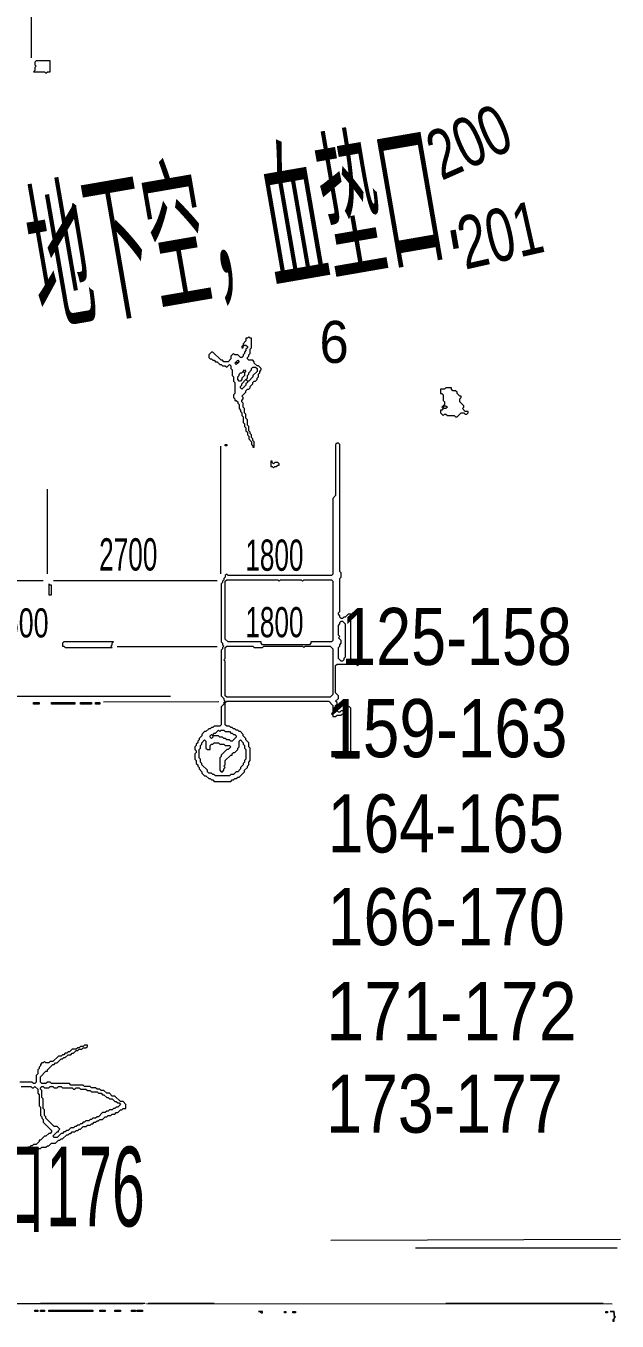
# Model space of a CAD drawing. Extents: x 20 to 3943, y 20 to 2783.
# Drawn here: x 2714 to 3143, y 21 to 959 of the extents above; entities that cross this region are included whole.
import ezdxf

# ---------------------------------------------------------------- set-up
doc = ezdxf.new("R2010")
doc.units = 0
for name, color, linetype, lineweight in [('OCR_TEXT', 6, 'Continuous', 0), ('TRACE_CURVE', 6, 'Continuous', 0), ('TRACE_STRAIGHT', 5, 'Continuous', 0), ('TRACE_TEXT_SYMBOL', 6, 'Continuous', 0)]:
    doc.layers.add(name, color=color, linetype=linetype, lineweight=lineweight)
doc.styles.add('wqy-unicode', font='wqy-unicode.lff')

msp = doc.modelspace()

# ---------------------------------------------------------------- linework, layer by layer
at = {"layer": 'TRACE_CURVE', "color": 6}
for points in [[(2940, 657), (2939, 656), (2939, 619), (2937, 617), (2937, 562), (2936, 561), (2861, 561), (2860, 562), (2859, 561), (2859, 560), (2858, 559), (2858, 558), (2857, 557), (2857, 556), (2856, 555), (2856, 513), (2857, 512), (2857, 511), (2858, 510), (2857, 509), (2857, 508), (2856, 507), (2856, 474), (2858, 472), (2858, 471), (2859, 470), (2858, 469), (2858, 468), (2856, 466), (2856, 453), (2855, 452), (2851, 452), (2850, 451), (2849, 451), (2848, 450), (2847, 450), (2845, 448), (2844, 448), (2842, 446), (2842, 445), (2840, 443), (2840, 442), (2839, 441), (2839, 440), (2838, 439), (2838, 438), (2837, 437), (2837, 435), (2838, 434), (2838, 433), (2837, 432), (2837, 428), (2838, 427), (2838, 425), (2839, 424), (2839, 423), (2840, 422), (2840, 421), (2842, 419), (2842, 418), (2844, 416), (2845, 416), (2847, 414), (2848, 414)], [(2955, 431), (2954, 432), (2952, 432), (2950, 434), (2950, 465), (2949, 466), (2948, 466), (2945, 463), (2943, 463), (2942, 462), (2941, 462), (2939, 464), (2939, 467), (2940, 468), (2940, 469), (2939, 470), (2941, 472), (2941, 474), (2939, 476), (2939, 496), (2940, 497), (2954, 497), (2955, 496), (2956, 497), (2956, 498), (2955, 499), (2952, 499), (2950, 501), (2950, 533), (2948, 533), (2946, 531), (2945, 531), (2944, 530), (2943, 530), (2942, 531), (2942, 532), (2941, 533), (2941, 534), (2942, 535), (2942, 559), (2943, 560), (2943, 563), (2942, 564), (2942, 656), (2941, 657), (2940, 657)], [(2848, 414), (2849, 413), (2850, 413), (2851, 412), (2863, 412), (2864, 413), (2865, 413), (2866, 414), (2867, 414), (2868, 415), (2869, 415), (2873, 419), (2873, 420), (2875, 422), (2875, 423), (2876, 424), (2876, 426), (2877, 427), (2877, 436), (2876, 437), (2876, 440), (2874, 442), (2874, 443), (2872, 445), (2872, 446), (2870, 448), (2869, 448), (2868, 449), (2867, 449), (2866, 450), (2865, 450), (2864, 451), (2863, 451), (2862, 452), (2860, 452), (2859, 453), (2859, 469), (2860, 470), (2934, 470), (2937, 467), (2937, 462), (2936, 461), (2937, 460), (2937, 459), (2939, 459), (2940, 460), (2943, 460), (2944, 461), (2945, 460), (2945, 458), (2946, 457), (2946, 451), (2945, 450), (2946, 449), (2946, 435), (2945, 434), (2945, 433), (2944, 432), (2940, 432), (2939, 431), (2939, 429), (2956, 429), (2956, 431), (2955, 431)], [(2842, 424), (2842, 425), (2841, 426), (2841, 428), (2840, 429), (2840, 435), (2841, 436), (2841, 438), (2842, 439), (2842, 440), (2844, 442)], [(2844, 442), (2845, 441), (2845, 436), (2846, 435), (2848, 435), (2848, 438), (2849, 439), (2850, 439), (2851, 440), (2854, 440), (2855, 439), (2858, 439), (2859, 438), (2862, 438), (2863, 437), (2861, 435), (2860, 435), (2856, 431), (2856, 430), (2855, 429), (2855, 420), (2856, 419), (2857, 419), (2858, 420), (2858, 421), (2859, 422), (2858, 423), (2859, 424), (2859, 427), (2863, 431), (2864, 431), (2864, 432), (2865, 433), (2866, 433), (2868, 435), (2868, 436), (2869, 437), (2869, 441), (2870, 442), (2872, 440), (2872, 439), (2873, 438), (2873, 436), (2874, 435), (2874, 428), (2873, 427), (2873, 426), (2872, 425), (2872, 424), (2870, 422), (2870, 421), (2868, 419), (2867, 419), (2865, 417), (2863, 417), (2862, 416), (2852, 416), (2851, 417), (2850, 417), (2849, 418), (2847, 418), (2846, 419), (2846, 420), (2842, 424)]]:
    msp.add_lwpolyline(points, dxfattribs=at)
for points in [[(2859, 557), (2860, 558), (2897, 558), (2898, 557), (2899, 558), (2914, 558), (2915, 557), (2916, 558), (2936, 558), (2937, 557), (2937, 514), (2936, 513), (2921, 513), (2921, 512), (2920, 511), (2886, 511), (2885, 512), (2885, 513), (2861, 513), (2859, 515)], [(2942, 527), (2943, 528), (2944, 528), (2946, 526), (2946, 502), (2945, 501), (2945, 500), (2944, 499), (2943, 499), (2941, 501), (2941, 509), (2942, 510), (2942, 511), (2943, 512), (2943, 514), (2941, 516), (2942, 517), (2941, 518), (2941, 525), (2942, 526)], [(2859, 509), (2860, 510), (2879, 510), (2880, 509), (2886, 509), (2887, 510), (2915, 510), (2916, 509), (2917, 510), (2935, 510), (2937, 508), (2937, 475), (2935, 473), (2860, 473), (2859, 474), (2859, 499), (2858, 500), (2859, 501)], [(2848, 445), (2849, 446), (2850, 445), (2850, 444), (2849, 443), (2848, 444)], [(2854, 449), (2855, 448), (2856, 449), (2858, 449), (2859, 448), (2862, 448), (2863, 447), (2864, 447), (2865, 446), (2866, 446), (2867, 445), (2867, 444), (2864, 441), (2863, 441), (2862, 442), (2860, 442), (2859, 443), (2858, 443), (2857, 444), (2855, 444), (2854, 445), (2851, 445), (2850, 446), (2851, 447), (2852, 447)]]:
    msp.add_lwpolyline(points, close=True, dxfattribs=at)
at = {"layer": 'TRACE_STRAIGHT', "color": 5}
for p, q in [((2718.3, 998.63), (2718.31, 936.12)), ((2855.44, 654.88), (2855.45, 562.37)), ((2730.18, 562.38), (2730.18, 623.62)), ((2575.62, 557.53), (2726.88, 557.57)), ((2734.38, 557.52), (2853.12, 557.54)), ((2780.62, 509.62), (2853.13, 509.69)), ((2556.87, 473.59), (2819.38, 473.69)), ((2770.63, 469.62), (2854.38, 469.73)), ((2935.62, 79.55), (3145.62, 80.23)), ((2997, 74), (3143, 74)), ((2169.37, 33.58), (2799.38, 33.64)), ((2725, 34), (2801, 34)), ((2801.87, 33.68), (3139.38, 33.6)), ((2803, 34), (2851, 34)), ((3019, 34), (3133, 34))]:
    msp.add_line(p, q, dxfattribs=at)
at = {"layer": 'TRACE_TEXT_SYMBOL', "color": 6}
for points in [[(2722, 934), (2721, 933), (2721, 931), (2722, 930), (2721, 929), (2721, 927), (2720, 926), (2728, 926), (2729, 925), (2730, 926), (2732, 926), (2732, 934)], [(2866, 715), (2867, 716), (2868, 715), (2867, 714)], [(2867, 716), (2868, 717), (2869, 716), (2868, 715)], [(2871, 708), (2872, 709), (2873, 708), (2873, 706), (2871, 704), (2871, 703), (2870, 702), (2869, 702), (2868, 703), (2868, 705), (2869, 706), (2869, 707), (2870, 708)], [(2872, 709), (2873, 710), (2874, 709), (2873, 708)], [(2878, 711), (2879, 712), (2881, 712), (2882, 711), (2882, 709), (2879, 706), (2879, 705), (2876, 702), (2875, 702), (2874, 703), (2875, 704), (2875, 706), (2876, 707), (2876, 708), (2878, 710)], [(2874, 703), (2875, 702), (2875, 701), (2874, 700), (2874, 699), (2871, 696), (2870, 697), (2870, 698), (2871, 699), (2871, 700)], [(3019, 697), (3018, 696), (3015, 696), (3015, 693), (3016, 693), (3017, 692), (3017, 688), (3018, 687), (3018, 685), (3016, 683), (3017, 682), (3016, 681), (3015, 681), (3015, 679), (3017, 677), (3018, 678), (3019, 678), (3020, 677), (3025, 677), (3026, 676), (3027, 676), (3030, 679), (3032, 679), (3033, 678), (3034, 678), (3035, 679), (3035, 680), (3033, 680), (3031, 682), (3032, 683), (3032, 684), (3029, 687), (3029, 689), (3030, 690), (3030, 691), (3029, 691), (3027, 693), (3027, 694), (3026, 695), (3024, 695), (3023, 696), (3023, 697)], [(3017, 683), (3018, 684), (3019, 684), (3020, 683), (3019, 682), (3018, 682)], [(2859, 656), (2860, 656), (2860, 655), (2859, 655)], [(2892, 644), (2892, 640), (2893, 640), (2894, 639), (2895, 640), (2896, 640), (2897, 641), (2898, 641), (2898, 642), (2897, 643), (2895, 643), (2894, 642), (2893, 643), (2893, 644)], [(2731, 555), (2731, 547), (2733, 547), (2733, 554), (2732, 554)], [(2742, 513), (2741, 512), (2741, 510), (2742, 510), (2743, 509), (2777, 509), (2776, 510), (2777, 511), (2777, 512), (2778, 513)], [(2720, 469), (2724, 469), (2724, 468), (2720, 468)], [(2733, 469), (2750, 469), (2750, 468), (2733, 468)], [(2754, 469), (2762, 469), (2762, 468), (2754, 468)], [(2765, 469), (2768, 469), (2768, 468), (2765, 468)], [(2721, 29), (2723, 29), (2723, 28), (2721, 28)], [(2725, 29), (2728, 29), (2728, 28), (2725, 28)], [(2731, 29), (2763, 29), (2763, 28), (2731, 28)], [(2768, 29), (2772, 29), (2772, 28), (2768, 28)], [(2779, 29), (2783, 29), (2783, 28), (2779, 28)], [(2791, 29), (2794, 29), (2794, 28), (2791, 28)], [(2795, 29), (2799, 29), (2799, 28), (2795, 28)], [(2883, 28), (2884, 28), (2885, 27), (2886, 27), (2886, 28)], [(2902, 28), (2903, 28), (2903, 27), (2902, 27)], [(2908, 28), (2910, 28), (2910, 27), (2908, 27)], [(3135, 28), (3136, 28), (3136, 27), (3135, 27)], [(3138, 28), (3140, 28), (3141, 27), (3141, 23), (3140, 22), (3140, 21), (3141, 21), (3141, 23), (3142, 24), (3141, 25), (3141, 28)]]:
    msp.add_lwpolyline(points, close=True, dxfattribs=at)
for points in [[(2876, 734), (2875, 733), (2874, 733), (2874, 731), (2872, 729), (2872, 728), (2871, 727), (2871, 726), (2872, 726), (2872, 727), (2873, 728), (2874, 728), (2875, 727), (2875, 726), (2874, 725), (2874, 724), (2873, 723), (2873, 722), (2872, 721), (2872, 720), (2871, 719), (2870, 719), (2868, 721), (2866, 721), (2865, 722), (2863, 720), (2863, 718), (2861, 716), (2858, 716), (2857, 717), (2856, 717), (2850, 723), (2849, 723), (2847, 721), (2847, 719), (2848, 718), (2849, 718), (2850, 717), (2851, 717), (2852, 716), (2853, 716), (2855, 714), (2856, 714), (2857, 713), (2859, 713), (2860, 712), (2862, 714), (2863, 713), (2863, 711), (2864, 710), (2864, 706), (2865, 705), (2865, 702), (2866, 701), (2866, 693), (2865, 692), (2865, 690), (2866, 689), (2866, 688), (2867, 688), (2868, 687), (2868, 686), (2869, 685), (2869, 682)], [(2880, 716), (2879, 717), (2876, 717), (2875, 718), (2875, 719), (2876, 720), (2876, 721), (2877, 722), (2877, 725), (2878, 726), (2878, 733), (2877, 733), (2876, 734)], [(2869, 682), (2870, 681), (2870, 680), (2871, 679), (2871, 677), (2872, 676), (2872, 672), (2873, 671), (2873, 669), (2874, 668), (2874, 666), (2875, 665), (2875, 663), (2876, 662), (2876, 660), (2878, 658), (2878, 656), (2879, 655), (2879, 654), (2880, 654), (2880, 658), (2879, 659), (2879, 660), (2878, 661), (2878, 663), (2877, 664), (2877, 665), (2876, 666), (2876, 669), (2875, 670), (2875, 674), (2874, 675), (2874, 678), (2873, 679), (2873, 682), (2872, 683), (2872, 686), (2871, 687), (2871, 688), (2872, 689), (2872, 690), (2871, 691), (2874, 694), (2874, 695), (2875, 696), (2876, 696), (2877, 697), (2877, 698), (2879, 700), (2879, 701), (2880, 702), (2881, 702), (2882, 703), (2882, 704), (2883, 705), (2883, 707), (2884, 708), (2884, 709), (2885, 710), (2885, 711), (2883, 713), (2882, 713), (2880, 715), (2880, 716)], [(2777, 184), (2775, 186), (2773, 186), (2771, 188), (2769, 188), (2768, 189), (2766, 189), (2765, 190), (2762, 190), (2761, 191), (2757, 191), (2756, 192), (2747, 192), (2746, 193), (2733, 193), (2732, 194), (2730, 194), (2729, 193), (2726, 193), (2725, 194), (2725, 198), (2729, 202), (2730, 202), (2730, 203), (2734, 207), (2735, 207), (2736, 208), (2737, 208), (2740, 211), (2741, 211), (2742, 212), (2743, 212), (2745, 214), (2747, 214), (2748, 215), (2749, 215), (2751, 217), (2752, 217), (2753, 218), (2755, 218), (2756, 219), (2758, 219), (2759, 220), (2759, 221), (2757, 221), (2756, 220), (2754, 220), (2753, 219), (2752, 219), (2751, 218), (2748, 218), (2746, 216), (2745, 216), (2744, 215), (2743, 215), (2742, 214), (2741, 214), (2740, 213), (2738, 213), (2734, 209), (2732, 209), (2731, 208), (2729, 208), (2728, 209)], [(2728, 209), (2727, 208), (2726, 208), (2725, 207), (2725, 206), (2724, 205), (2724, 204), (2723, 203), (2723, 200), (2722, 199), (2722, 194), (2721, 193), (2720, 193), (2719, 194), (2710, 194)], [(2711, 191), (2718, 191), (2719, 190), (2720, 190), (2721, 191), (2723, 189), (2723, 186), (2724, 185), (2724, 177), (2725, 176), (2725, 170), (2726, 169), (2726, 168), (2727, 167), (2727, 165), (2733, 159), (2733, 158), (2732, 157), (2731, 157), (2729, 155), (2728, 155), (2725, 152), (2724, 152), (2724, 151), (2722, 149), (2720, 149), (2719, 148), (2718, 148), (2717, 147), (2716, 147), (2715, 146), (2714, 146)], [(2725, 190), (2726, 191), (2727, 191), (2728, 190), (2731, 190), (2732, 191), (2734, 191), (2735, 190), (2737, 190), (2738, 191), (2740, 191), (2741, 190), (2748, 190), (2749, 189), (2750, 189), (2751, 190), (2753, 190), (2754, 189), (2758, 189), (2759, 188), (2761, 188), (2762, 187), (2766, 187), (2767, 186), (2769, 186), (2770, 185), (2771, 185), (2773, 183), (2774, 183), (2775, 182), (2777, 182), (2779, 180), (2780, 180), (2781, 179), (2782, 179), (2783, 178), (2781, 176), (2780, 176), (2779, 175), (2778, 175), (2777, 174), (2775, 174), (2774, 173), (2773, 173), (2772, 172), (2770, 172), (2767, 169), (2766, 169), (2765, 168), (2763, 168), (2762, 167), (2761, 167), (2760, 166), (2758, 166), (2757, 165), (2756, 165), (2755, 164), (2754, 164), (2753, 163), (2752, 163), (2751, 162), (2750, 162), (2749, 161), (2747, 161)], [(2747, 161), (2745, 159), (2744, 159), (2743, 158), (2742, 158), (2741, 157), (2740, 157), (2737, 154), (2735, 154), (2734, 155), (2737, 158), (2738, 158), (2738, 159), (2739, 160), (2737, 162), (2735, 162), (2729, 168), (2729, 169), (2728, 170), (2728, 174), (2727, 175), (2727, 182), (2726, 183), (2726, 188), (2725, 189), (2725, 190)], [(2714, 142), (2715, 143), (2717, 143), (2718, 144), (2722, 144), (2724, 146), (2725, 146), (2726, 147), (2729, 147), (2730, 148), (2731, 148), (2733, 150), (2736, 150), (2738, 152), (2739, 152), (2740, 153), (2741, 153), (2744, 156), (2745, 156), (2746, 157), (2747, 157), (2748, 158), (2750, 158), (2751, 159), (2752, 159), (2753, 160), (2754, 160), (2756, 162), (2758, 162), (2759, 163), (2761, 163), (2762, 164), (2763, 164), (2764, 165), (2765, 165), (2766, 166), (2767, 166), (2768, 167), (2770, 167), (2772, 169), (2773, 169), (2774, 170), (2776, 170), (2777, 171), (2779, 171), (2780, 172), (2781, 172), (2783, 174), (2784, 174), (2785, 175), (2787, 175), (2787, 178), (2785, 180), (2783, 180), (2779, 184), (2777, 184)]]:
    msp.add_lwpolyline(points, dxfattribs=at)

# ---------------------------------------------------------------- texts
at = {"layer": 'OCR_TEXT', "color": 6, "style": 'wqy-unicode'}
for s, height, rotation, width, p in [('200', 35.956, 23.96249, 0.74193, (3015.74, 846.91)), ('地下空，血垫口.', 87.523, 9.80609, 0.358718, (2725.27, 745.9)), ('201', 38.214, 12.69958, 0.712084, (3032.81, 782.6))]:
    msp.add_text(s, height=height, rotation=rotation, dxfattribs=dict(at, width=width)).set_placement(p)
for s, height, width, p in [('6', 30.42, 0.938537, (2927.28, 715.12)), ('2700', 23.4, 0.606369, (2767.56, 564.7)), ('1800', 22.62, 0.626765, (2873.52, 564.55)), ('6500', 21.06, 0.691535, (2687.57, 516.23)), ('1800', 21.84, 0.64915, (2873.52, 516.39)), ('125-158', 41.34, 0.823802, (2943.07, 496.31)), ('159-163', 42.12, 0.846146, (2932.18, 429.47)), ('164-165', 42.12, 0.828898, (2933.17, 360.47)), ('166-170', 41.34, 0.847603, (2933.16, 293.31)), ('171-172', 42.12, 0.878552, (2932.18, 224.47)), ('173-177', 42.12, 0.829618, (2932.16, 157.47)), ('电梯前宝风口176', 57.72, 0.55524, (2466.84, 89.6))]:
    msp.add_text(s, height=height, dxfattribs=dict(at, width=width)).set_placement(p)

doc.saveas('drawing.dxf')
